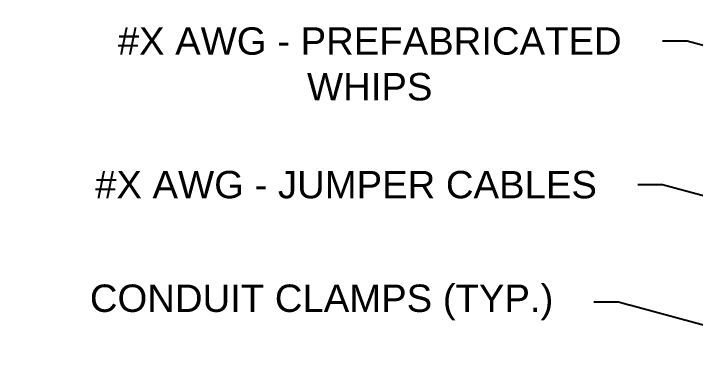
# Model space of a CAD drawing. Header units: feet. Extents: x -496 to 721, y -497 to 166.
# Drawn here: x 7.36 to 32.24, y -125.51 to -112.63 of the extents above; entities that cross this region are included whole.
import ezdxf
from ezdxf import colors
from ezdxf.entities.mleader import LeaderData, LeaderLine
from ezdxf.math import Vec2, Vec3

# ---------------------------------------------------------------- set-up
doc = ezdxf.new("R2010")
doc.units = ezdxf.units.FT
doc.header["$MEASUREMENT"] = 0
doc.layers.add('G-ANNO-TEXT', color=1, linetype='Continuous')
doc.styles.add('NEI-A', font='arial.ttf')

msp = doc.modelspace()

# ---------------------------------------------------------------- leaders
at = {"layer": 'G-ANNO-TEXT'}
ml = msp.add_multileader_mtext('Standard', dxfattribs=at)
ml.set_content('#X AWG - PREFABRICATED WHIPS', color=256, style='NEI-A')
ml.set_leader_properties()
ml.build(insert=Vec2(0, 0))
ml.multileader.update_dxf_attribs({"dogleg_length": 3.071, "arrow_head_size": 2})
ctx = ml.context
ctx.base_point, ctx.char_height, ctx.arrow_head_size, ctx.landing_gap_size, ctx.plane_origin = Vec3(9.665, -113.643), 1, 2, 1.536, Vec3(802.566, -655.682)
ctx.text_align_type = 1
notes = []
notes.append((ctx, [(1, (1, 1, 0), (31.944, -113.643), (-1, 0), 0.9, [(1, [(40.638, -115.983)], 0, [])])]))
ctx.mtext.insert, ctx.mtext.width, ctx.mtext.alignment, ctx.mtext.flow_direction = Vec3(20.355, -113.134), 21.48593, 2, 5
ctx.mtext.has_bg_fill, ctx.mtext.bg_color, ctx.mtext.bg_scale_factor, ctx.mtext.bg_transparency, ctx.mtext.use_window_bg_color = 1, -1073741824, 1.5, 0, 1
ml = msp.add_multileader_mtext('Standard', dxfattribs=at)
ml.set_content('#X AWG - JUMPER CABLES', color=256, style='NEI-A')
ml.set_leader_properties()
ml.build(insert=Vec2(0, 0))
ml.multileader.update_dxf_attribs({"dogleg_length": 3.071, "arrow_head_size": 2})
ctx = ml.context
ctx.base_point, ctx.char_height, ctx.arrow_head_size, ctx.landing_gap_size, ctx.plane_origin = Vec3(8.838, -118.885), 1, 2, 1.536, Vec3(801.664, -660.924)
ctx.text_align_type = 1
notes.append((ctx, [(1, (1, 1, 0), (31.041, -118.885), (-1, 0), 0.9, [(1, [(39.735, -121.225)], 0, [])])]))
ctx.mtext.insert, ctx.mtext.width, ctx.mtext.alignment, ctx.mtext.flow_direction = Vec3(19.49, -118.376), 21.48593, 2, 5
ctx.mtext.has_bg_fill, ctx.mtext.bg_color, ctx.mtext.bg_scale_factor, ctx.mtext.bg_transparency, ctx.mtext.use_window_bg_color = 1, -1073741824, 1.5, 0, 1
ml = msp.add_multileader_mtext('Standard', dxfattribs=at)
ml.set_content('CONDUIT CLAMPS (TYP.)', color=256, style='NEI-A')
ml.set_leader_properties()
ml.build(insert=Vec2(0, 0))
ml.multileader.update_dxf_attribs({"dogleg_length": 3.071, "arrow_head_size": 2})
ctx = ml.context
ctx.base_point, ctx.char_height, ctx.arrow_head_size, ctx.landing_gap_size, ctx.plane_origin = Vec3(8.664, -123.171), 1, 2, 1.536, Vec3(800.058, -665.211)
ctx.text_align_type = 1
notes.append((ctx, [(1, (1, 1, 0), (29.436, -123.171), (-1, 0), 0.9, [(1, [(38.13, -125.512)], 0, [])])]))
ctx.mtext.insert, ctx.mtext.width, ctx.mtext.alignment, ctx.mtext.flow_direction = Vec3(18.6, -122.524), 21.48593, 2, 5
ctx.mtext.has_bg_fill, ctx.mtext.bg_color, ctx.mtext.bg_scale_factor, ctx.mtext.bg_transparency, ctx.mtext.use_window_bg_color = 1, -1073741824, 1.5, 0, 1
for ctx, leaders in notes:
    for number, flags, end, landing, length, lines in leaders:
        leader = LeaderData()
        leader.index, (leader.has_last_leader_line, leader.has_dogleg_vector, leader.attachment_direction) = number, flags
        leader.last_leader_point, leader.dogleg_vector, leader.dogleg_length = Vec3(end), Vec3(landing), length
        for number, points, colour, breaks in lines:
            line = LeaderLine()
            line.index, line.vertices, line.color, line.breaks = number, Vec3.list(points), colors.encode_raw_color(colour), breaks
            leader.lines.append(line)
        ctx.leaders.append(leader)

doc.saveas('drawing.dxf')
